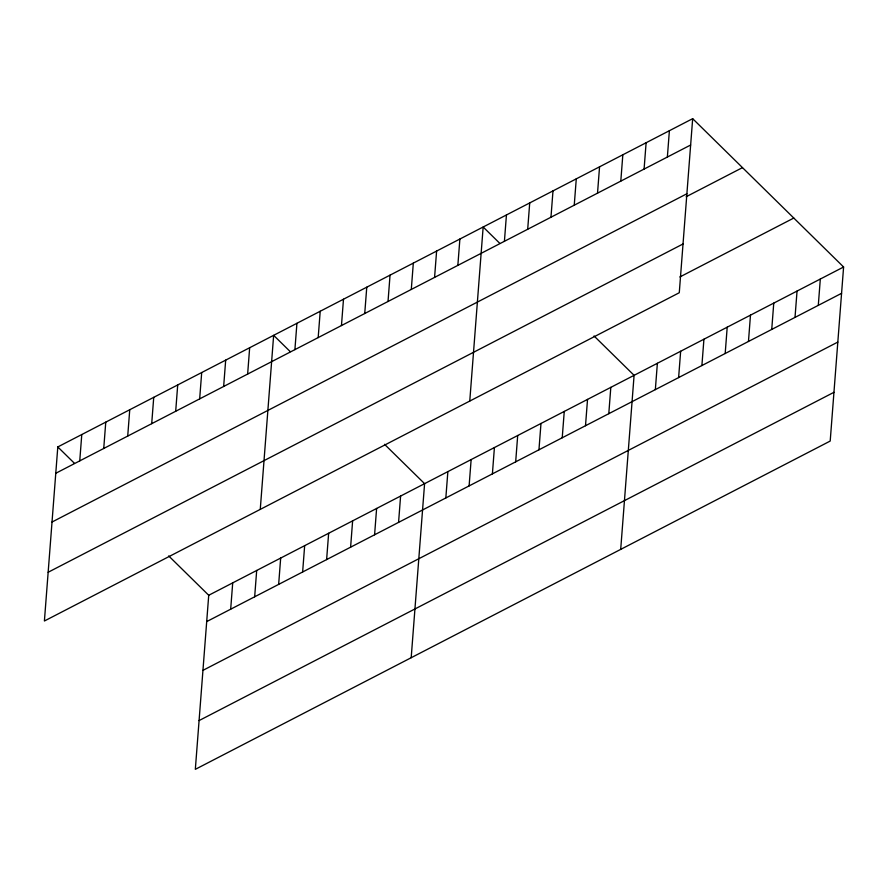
<?xml version="1.0" encoding="UTF-8"?>
<svg xmlns="http://www.w3.org/2000/svg" width="888" height="888" viewBox="0 0 888 888"><rect width="100%" height="100%" fill="white"/><g stroke="black" fill="none" stroke-linecap="round" stroke-linejoin="round"><path stroke-width="1.33" d="M57.798 446.942L44.4 621.001L679.276 292.729L692.673 118.67L57.798 446.942L74.392 463.259M79.754 460.883L81.774 434.543M103.741 448.473L105.761 422.144M127.717 436.075L129.748 409.745M151.704 423.676L153.735 397.336M175.691 411.277L177.711 384.937M199.667 398.867L201.698 372.538M223.654 386.469L225.685 360.139M168.687 555.921L208.724 595.271L195.327 769.33L830.202 441.059L843.6 266.999L692.673 118.67M247.641 374.07L249.661 347.73M230.68 609.201L232.712 582.861M260.262 509.39L273.648 335.331L290.254 351.648M254.667 596.803L256.688 570.462M294.905 349.628L296.925 323.299M278.654 584.393L280.675 558.064M318.182 337.595L320.213 311.255M302.63 571.994L304.662 545.665M341.458 325.552L343.49 299.223M326.618 559.595L328.649 533.255M364.735 313.519L366.766 287.19M350.605 547.197L352.625 520.856M388.023 301.487L390.043 275.147M374.592 534.787L376.612 508.458M411.299 289.444L413.32 263.114M398.568 522.388L400.599 496.059M434.576 277.411L436.607 251.071M411.188 657.719L424.586 483.66L384.537 444.311M457.853 265.379L459.884 239.039M445.832 497.957L447.863 471.617M469.763 401.065L483.161 227.006L499.766 243.323M469.108 485.914L471.14 459.584M504.417 241.303L506.438 214.963M492.396 473.881L494.416 447.541M527.694 229.259L529.714 202.93M515.673 461.838L517.693 435.509M550.971 217.227L552.991 190.898M538.949 449.805L540.981 423.476M574.247 205.195L576.279 178.854M562.226 437.773L564.257 411.433M597.524 193.151L599.555 166.822M585.503 425.729L587.534 399.4M620.801 181.119L622.832 154.778M608.791 413.697L610.811 387.357M644.089 169.075L646.109 142.746M620.701 549.383L634.088 375.324L594.05 335.975M667.365 157.043L669.385 130.714M655.344 389.621L657.375 363.292M678.621 377.589L680.652 351.248M701.897 365.545L703.929 339.216M725.185 353.513L727.205 327.184M748.462 341.48L750.482 315.14M771.739 329.437L773.759 303.108M795.015 317.405L797.047 291.064M818.292 305.361L820.323 279.032M55.766 473.282L690.642 145.01M52.015 522.033L686.89 193.762M686.113 196.759L742.479 167.621M48.152 572.26L683.027 243.978M679.853 276.967L793.794 218.048M208.724 595.271L843.6 266.999M206.693 621.6L841.569 293.329M202.952 670.351L837.828 342.08M199.079 720.579L833.954 392.307"/></g></svg>
